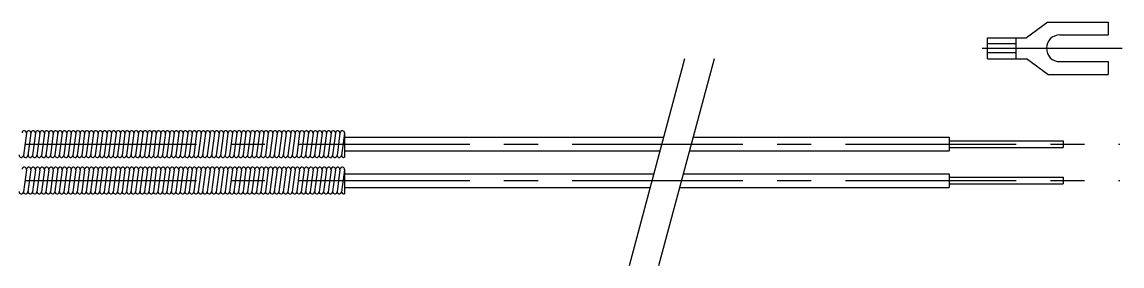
# Model space of a CAD drawing. Extents: x 54 to 350, y 204 to 271.
# Drawn here: x 252.9 to 349.5, y 249.4 to 270.9 of the extents above; entities that cross this region are included whole.
import ezdxf

# ---------------------------------------------------------------- set-up
doc = ezdxf.new("R2010")
doc.units = 0
doc.header["$LTSCALE"] = 12
doc.linetypes.add('CENTER', pattern=[2, 1.25, -0.25, 0.25, -0.25])
doc.linetypes.add('PHANTOM', pattern=[15, 7.5, -1.5, 1.5, -1.5, 1.5, -1.5])
doc.layers.get('0').update_dxf_attribs({"linetype": 'CONTINUOUS'})
doc.layers.add('CENTER', color=1, linetype='CENTER')

msp = doc.modelspace()

# ---------------------------------------------------------------- linework, layer by layer
at = {"color": 7, "linetype": 'CONTINUOUS'}
for p, q in [((343.01, 270.861), (341.128, 269.472)), ((343.01, 270.861), (348.309, 270.861)), ((348.309, 270.861), (348.309, 269.724)), ((344.047, 269.724), (348.309, 269.724)), ((337.712, 269.472), (341.128, 269.472)), ((337.712, 267.634), (337.712, 269.472)), ((340.182, 268.94), (337.712, 268.94)), ((340.182, 269.472), (340.182, 267.634)), ((340.182, 268.166), (337.712, 268.166)), ((337.712, 267.634), (341.128, 267.634)), ((343.01, 266.245), (341.128, 267.634)), ((344.047, 267.382), (348.309, 267.382)), ((348.309, 267.382), (348.309, 266.245)), ((343.01, 266.245), (348.309, 266.245)), ((253.28, 261.091), (253.02, 259.141)), ((253.673, 261.091), (253.413, 259.141)), ((254.067, 261.091), (253.807, 259.141)), ((254.46, 261.091), (254.2, 259.141)), ((254.854, 261.091), (254.594, 259.141)), ((255.247, 261.091), (254.987, 259.141)), ((255.64, 261.091), (255.38, 259.141)), ((256.041, 261.143), (255.781, 259.193)), ((256.427, 261.091), (256.167, 259.141)), ((256.821, 261.091), (256.561, 259.141)), ((257.214, 261.091), (256.954, 259.141)), ((257.608, 261.091), (257.348, 259.141)), ((258.001, 261.091), (257.741, 259.141)), ((258.395, 261.091), (258.135, 259.141)), ((258.788, 261.091), (258.528, 259.141)), ((259.182, 261.091), (258.922, 259.141)), ((259.575, 261.091), (259.315, 259.141)), ((259.968, 261.091), (259.708, 259.141)), ((260.362, 261.091), (260.102, 259.141)), ((260.755, 261.091), (260.495, 259.141)), ((261.149, 261.091), (260.889, 259.141)), ((261.542, 261.091), (261.282, 259.141)), ((261.936, 261.091), (261.676, 259.141)), ((262.329, 261.091), (262.069, 259.141)), ((262.329, 261.091), (262.069, 259.141)), ((262.723, 261.091), (262.463, 259.141)), ((263.116, 261.091), (262.856, 259.141)), ((263.51, 261.091), (263.25, 259.141)), ((263.903, 261.091), (263.643, 259.141)), ((264.296, 261.091), (264.036, 259.141)), ((264.69, 261.091), (264.43, 259.141)), ((265.083, 261.091), (264.823, 259.141)), ((265.484, 261.143), (265.224, 259.193)), ((265.87, 261.091), (265.61, 259.141)), ((266.264, 261.091), (266.004, 259.141)), ((266.657, 261.091), (266.397, 259.141)), ((267.051, 261.091), (266.791, 259.141)), ((267.444, 261.091), (267.184, 259.141)), ((267.837, 261.091), (267.577, 259.141)), ((268.231, 261.091), (267.971, 259.141)), ((268.624, 261.091), (268.364, 259.141)), ((269.018, 261.091), (268.758, 259.141)), ((269.411, 261.091), (269.151, 259.141)), ((269.805, 261.091), (269.545, 259.141)), ((270.198, 261.091), (269.938, 259.141)), ((270.592, 261.091), (270.332, 259.141)), ((270.985, 261.091), (270.725, 259.141)), ((271.379, 261.091), (271.119, 259.141)), ((271.772, 261.091), (271.512, 259.141)), ((272.165, 261.091), (271.905, 259.141)), ((272.566, 261.143), (272.306, 259.193)), ((272.952, 261.091), (272.692, 259.141)), ((273.346, 261.091), (273.086, 259.141)), ((273.739, 261.091), (273.479, 259.141)), ((274.133, 261.091), (273.873, 259.141)), ((274.526, 261.091), (274.266, 259.141)), ((274.92, 261.091), (274.66, 259.141)), ((275.313, 261.091), (275.053, 259.141)), ((275.707, 261.091), (275.447, 259.141)), ((276.1, 261.091), (275.84, 259.141)), ((276.493, 261.091), (276.233, 259.141)), ((276.887, 261.091), (276.627, 259.141)), ((277.28, 261.091), (277.02, 259.141)), ((277.674, 261.091), (277.414, 259.141)), ((278.067, 261.091), (277.807, 259.141)), ((278.461, 261.091), (278.201, 259.141)), ((278.461, 261.091), (278.201, 259.141)), ((278.854, 261.091), (278.594, 259.141)), ((278.854, 261.091), (278.594, 259.141)), ((279.248, 261.091), (278.988, 259.141)), ((279.641, 261.091), (279.381, 259.141)), ((280.034, 261.091), (279.774, 259.141)), ((280.428, 261.091), (280.168, 259.141)), ((280.821, 261.091), (280.561, 259.141)), ((281.215, 261.091), (280.955, 259.141)), ((281.222, 261.143), (281.223, 258.984)), ((281.223, 260.742), (309.25, 260.742)), ((311.838, 260.742), (334.338, 260.742)), ((334.338, 260.742), (334.338, 259.542)), ((334.338, 260.442), (344.338, 260.442)), ((344.338, 260.442), (344.338, 259.842)), ((281.223, 259.542), (308.928, 259.542)), ((311.516, 259.542), (334.338, 259.542)), ((334.338, 259.842), (344.338, 259.842)), ((253.28, 257.891), (253.02, 255.941)), ((253.673, 257.891), (253.413, 255.941)), ((254.067, 257.891), (253.807, 255.941)), ((254.46, 257.891), (254.2, 255.941)), ((254.854, 257.891), (254.594, 255.941)), ((255.247, 257.891), (254.987, 255.941)), ((255.64, 257.891), (255.38, 255.941)), ((256.041, 257.943), (255.781, 255.993)), ((256.427, 257.891), (256.167, 255.941)), ((256.821, 257.891), (256.561, 255.941)), ((257.214, 257.891), (256.954, 255.941)), ((257.608, 257.891), (257.348, 255.941)), ((258.001, 257.891), (257.741, 255.941)), ((258.395, 257.891), (258.135, 255.941)), ((258.788, 257.891), (258.528, 255.941)), ((259.182, 257.891), (258.922, 255.941)), ((259.575, 257.891), (259.315, 255.941)), ((259.968, 257.891), (259.708, 255.941)), ((260.362, 257.891), (260.102, 255.941)), ((260.362, 257.891), (260.102, 255.941)), ((260.755, 257.891), (260.495, 255.941)), ((261.149, 257.891), (260.889, 255.941)), ((261.542, 257.891), (261.282, 255.941)), ((261.936, 257.891), (261.676, 255.941)), ((261.936, 257.891), (261.676, 255.941)), ((262.329, 257.891), (262.069, 255.941)), ((262.329, 257.891), (262.069, 255.941)), ((262.723, 257.891), (262.463, 255.941)), ((263.116, 257.891), (262.856, 255.941)), ((263.51, 257.891), (263.25, 255.941)), ((263.903, 257.891), (263.643, 255.941)), ((264.296, 257.891), (264.036, 255.941)), ((264.69, 257.891), (264.43, 255.941)), ((265.083, 257.891), (264.823, 255.941)), ((265.484, 257.943), (265.224, 255.993)), ((265.87, 257.891), (265.61, 255.941)), ((266.264, 257.891), (266.004, 255.941)), ((266.657, 257.891), (266.397, 255.941)), ((267.051, 257.891), (266.791, 255.941)), ((267.444, 257.891), (267.184, 255.941)), ((267.837, 257.891), (267.577, 255.941)), ((268.231, 257.891), (267.971, 255.941)), ((268.624, 257.891), (268.364, 255.941)), ((269.018, 257.891), (268.758, 255.941)), ((269.411, 257.891), (269.151, 255.941)), ((269.805, 257.891), (269.545, 255.941)), ((270.198, 257.891), (269.938, 255.941)), ((270.592, 257.891), (270.332, 255.941)), ((270.985, 257.891), (270.725, 255.941)), ((271.379, 257.891), (271.119, 255.941)), ((271.772, 257.891), (271.512, 255.941)), ((272.165, 257.891), (271.905, 255.941)), ((272.566, 257.943), (272.306, 255.993)), ((272.952, 257.891), (272.692, 255.941)), ((273.346, 257.891), (273.086, 255.941)), ((273.739, 257.891), (273.479, 255.941)), ((274.133, 257.891), (273.873, 255.941)), ((274.526, 257.891), (274.266, 255.941)), ((274.92, 257.891), (274.66, 255.941)), ((275.313, 257.891), (275.053, 255.941)), ((275.707, 257.891), (275.447, 255.941)), ((276.1, 257.891), (275.84, 255.941)), ((276.493, 257.891), (276.233, 255.941)), ((276.887, 257.891), (276.627, 255.941)), ((276.887, 257.891), (276.627, 255.941)), ((277.28, 257.891), (277.02, 255.941)), ((277.674, 257.891), (277.414, 255.941)), ((278.067, 257.891), (277.807, 255.941)), ((278.461, 257.891), (278.201, 255.941)), ((278.461, 257.891), (278.201, 255.941)), ((278.854, 257.891), (278.594, 255.941)), ((278.854, 257.891), (278.594, 255.941)), ((279.248, 257.891), (278.988, 255.941)), ((279.641, 257.891), (279.381, 255.941)), ((280.034, 257.891), (279.774, 255.941)), ((280.428, 257.891), (280.168, 255.941)), ((280.821, 257.891), (280.561, 255.941)), ((281.215, 257.891), (280.955, 255.941)), ((281.215, 257.891), (280.955, 255.941)), ((281.223, 257.943), (281.223, 255.784)), ((281.223, 257.542), (308.392, 257.542)), ((310.98, 257.542), (334.338, 257.542)), ((334.338, 257.542), (334.338, 256.342)), ((334.338, 257.242), (344.338, 257.242)), ((344.338, 257.242), (344.338, 256.642)), ((281.223, 256.342), (308.071, 256.342)), ((310.659, 256.342), (334.338, 256.342)), ((334.338, 256.642), (344.338, 256.642))]:
    msp.add_line(p, q, dxfattribs=at)
at = {"color": 3, "linetype": 'PHANTOM'}
for p, q in [((311.098, 267.642), (306.222, 249.442)), ((313.687, 267.642), (308.81, 249.442))]:
    msp.add_line(p, q, dxfattribs=at)
at = {"color": 7, "linetype": 'CONTINUOUS'}
for centre, radius, start, end in [((344.047, 268.553), 1.171, 90, 270), ((253.086, 261.117), 0.195, 352.40536, 172.40536), ((253.48, 261.117), 0.195, 352.40536, 172.40536), ((253.873, 261.117), 0.195, 352.40536, 172.40536), ((254.267, 261.117), 0.195, 352.40536, 172.40536), ((254.66, 261.117), 0.195, 352.40536, 172.40536), ((255.054, 261.117), 0.195, 352.40536, 172.40536), ((255.447, 261.117), 0.195, 352.40536, 172.40536), ((255.841, 261.117), 0.195, 352.40536, 172.40536), ((256.234, 261.117), 0.195, 352.40536, 172.40536), ((256.628, 261.117), 0.195, 352.40536, 172.40536), ((257.021, 261.117), 0.195, 352.40536, 172.40536), ((257.414, 261.117), 0.195, 352.40536, 172.40536), ((257.808, 261.117), 0.195, 352.40536, 172.40536), ((258.201, 261.117), 0.195, 352.40536, 172.40536), ((258.595, 261.117), 0.195, 352.40536, 172.40536), ((258.988, 261.117), 0.195, 352.40536, 172.40536), ((259.382, 261.117), 0.195, 352.40536, 172.40536), ((259.775, 261.117), 0.195, 352.40536, 172.40536), ((260.169, 261.117), 0.195, 352.40536, 172.40536), ((260.562, 261.117), 0.195, 352.40536, 172.40536), ((260.956, 261.117), 0.195, 352.40536, 172.40536), ((261.349, 261.117), 0.195, 352.40536, 172.40536), ((261.742, 261.117), 0.195, 352.40536, 172.40536), ((262.136, 261.117), 0.195, 352.40536, 172.40536), ((262.136, 261.117), 0.195, 352.40536, 172.40536), ((262.529, 261.117), 0.195, 352.40536, 172.40536), ((262.923, 261.117), 0.195, 352.40536, 172.40536), ((263.316, 261.117), 0.195, 352.40536, 172.40536), ((263.71, 261.117), 0.195, 352.40536, 172.40536), ((264.103, 261.117), 0.195, 352.40536, 172.40536), ((264.497, 261.117), 0.195, 352.40536, 172.40536), ((264.89, 261.117), 0.195, 352.40536, 172.40536), ((265.283, 261.117), 0.195, 352.40536, 172.40536), ((265.677, 261.117), 0.195, 352.40536, 172.40536), ((266.07, 261.117), 0.195, 352.40536, 172.40536), ((266.464, 261.117), 0.195, 352.40536, 172.40536), ((266.857, 261.117), 0.195, 352.40536, 172.40536), ((267.251, 261.117), 0.195, 352.40536, 172.40536), ((267.644, 261.117), 0.195, 352.40536, 172.40536), ((268.038, 261.117), 0.195, 352.40536, 172.40536), ((268.431, 261.117), 0.195, 352.40536, 172.40536), ((268.825, 261.117), 0.195, 352.40536, 172.40536), ((269.218, 261.117), 0.195, 352.40536, 172.40536), ((269.611, 261.117), 0.195, 352.40536, 172.40536), ((270.005, 261.117), 0.195, 352.40536, 172.40536), ((270.398, 261.117), 0.195, 352.40536, 172.40536), ((270.792, 261.117), 0.195, 352.40536, 172.40536), ((271.185, 261.117), 0.195, 352.40536, 172.40536), ((271.579, 261.117), 0.195, 352.40536, 172.40536), ((271.972, 261.117), 0.195, 352.40536, 172.40536), ((272.366, 261.117), 0.195, 352.40536, 172.40536), ((272.759, 261.117), 0.195, 352.40536, 172.40536), ((273.153, 261.117), 0.195, 352.40536, 172.40536), ((273.546, 261.117), 0.195, 352.40536, 172.40536), ((273.939, 261.117), 0.195, 352.40536, 172.40536), ((274.333, 261.117), 0.195, 352.40536, 172.40536), ((274.726, 261.117), 0.195, 352.40536, 172.40536), ((275.12, 261.117), 0.195, 352.40536, 172.40536), ((275.513, 261.117), 0.195, 352.40536, 172.40536), ((275.907, 261.117), 0.195, 352.40536, 172.40536), ((276.3, 261.117), 0.195, 352.40536, 172.40536), ((276.694, 261.117), 0.195, 352.40536, 172.40536), ((277.087, 261.117), 0.195, 352.40536, 172.40536), ((277.48, 261.117), 0.195, 352.40536, 172.40536), ((277.874, 261.117), 0.195, 352.40536, 172.40536), ((278.267, 261.117), 0.195, 352.40536, 172.40536), ((278.661, 261.117), 0.195, 352.40536, 172.40536), ((278.661, 261.117), 0.195, 352.40536, 172.40536), ((279.054, 261.117), 0.195, 352.40536, 172.40536), ((279.448, 261.117), 0.195, 352.40536, 172.40536), ((279.841, 261.117), 0.195, 352.40536, 172.40536), ((280.235, 261.117), 0.195, 352.40536, 172.40536), ((280.628, 261.117), 0.195, 352.40536, 172.40536), ((281.022, 261.117), 0.195, 352.40536, 172.40536), ((281.415, 261.117), 0.195, 169.92747, 172.40536), ((252.826, 259.167), 0.195, 172.40536, 352.40536), ((253.22, 259.167), 0.195, 172.40536, 352.40536), ((253.613, 259.167), 0.195, 172.40536, 352.40536), ((254.007, 259.167), 0.195, 172.40536, 352.40536), ((254.4, 259.167), 0.195, 172.40536, 352.40536), ((254.794, 259.167), 0.195, 172.40536, 352.40536), ((255.187, 259.167), 0.195, 172.40536, 352.40536), ((255.581, 259.167), 0.195, 172.40536, 352.40536), ((255.974, 259.167), 0.195, 172.40536, 352.40536), ((256.368, 259.167), 0.195, 172.40536, 352.40536), ((256.761, 259.167), 0.195, 172.40536, 352.40536), ((257.154, 259.167), 0.195, 172.40536, 352.40536), ((257.548, 259.167), 0.195, 172.40536, 352.40536), ((257.941, 259.167), 0.195, 172.40536, 352.40536), ((258.335, 259.167), 0.195, 172.40536, 352.40536), ((258.728, 259.167), 0.195, 172.40536, 352.40536), ((259.122, 259.167), 0.195, 172.40536, 352.40536), ((259.515, 259.167), 0.195, 172.40536, 352.40536), ((259.909, 259.167), 0.195, 172.40536, 352.40536), ((260.302, 259.167), 0.195, 172.40536, 352.40536), ((260.696, 259.167), 0.195, 172.40536, 352.40536), ((261.089, 259.167), 0.195, 172.40536, 352.40536), ((261.482, 259.167), 0.195, 172.40536, 352.40536), ((261.876, 259.167), 0.195, 172.40536, 352.40536), ((261.876, 259.167), 0.195, 172.40536, 352.40536), ((262.269, 259.167), 0.195, 172.40536, 352.40536), ((262.663, 259.167), 0.195, 172.40536, 352.40536), ((263.056, 259.167), 0.195, 172.40536, 352.40536), ((263.45, 259.167), 0.195, 172.40536, 352.40536), ((263.843, 259.167), 0.195, 172.40536, 352.40536), ((264.237, 259.167), 0.195, 172.40536, 352.40536), ((264.63, 259.167), 0.195, 172.40536, 352.40536), ((265.023, 259.167), 0.195, 172.40536, 352.40536), ((265.417, 259.167), 0.195, 172.40536, 352.40536), ((265.81, 259.167), 0.195, 172.40536, 352.40536), ((266.204, 259.167), 0.195, 172.40536, 352.40536), ((266.597, 259.167), 0.195, 172.40536, 352.40536), ((266.991, 259.167), 0.195, 172.40536, 352.40536), ((267.384, 259.167), 0.195, 172.40536, 352.40536), ((267.778, 259.167), 0.195, 172.40536, 352.40536), ((268.171, 259.167), 0.195, 172.40536, 352.40536), ((268.565, 259.167), 0.195, 172.40536, 352.40536), ((268.958, 259.167), 0.195, 172.40536, 352.40536), ((269.351, 259.167), 0.195, 172.40536, 352.40536), ((269.745, 259.167), 0.195, 172.40536, 352.40536), ((270.138, 259.167), 0.195, 172.40536, 352.40536), ((270.532, 259.167), 0.195, 172.40536, 352.40536), ((270.925, 259.167), 0.195, 172.40536, 352.40536), ((271.319, 259.167), 0.195, 172.40536, 352.40536), ((271.712, 259.167), 0.195, 172.40536, 352.40536), ((272.106, 259.167), 0.195, 172.40536, 352.40536), ((272.499, 259.167), 0.195, 172.40536, 352.40536), ((272.893, 259.167), 0.195, 172.40536, 352.40536), ((273.286, 259.167), 0.195, 172.40536, 352.40536), ((273.679, 259.167), 0.195, 172.40536, 352.40536), ((274.073, 259.167), 0.195, 172.40536, 352.40536), ((274.466, 259.167), 0.195, 172.40536, 352.40536), ((274.86, 259.167), 0.195, 172.40536, 352.40536), ((275.253, 259.167), 0.195, 172.40536, 352.40536), ((275.647, 259.167), 0.195, 172.40536, 352.40536), ((276.04, 259.167), 0.195, 172.40536, 352.40536), ((276.434, 259.167), 0.195, 172.40536, 352.40536), ((276.827, 259.167), 0.195, 172.40536, 352.40536), ((277.22, 259.167), 0.195, 172.40536, 352.40536), ((277.614, 259.167), 0.195, 172.40536, 352.40536), ((278.007, 259.167), 0.195, 172.40536, 352.40536), ((278.401, 259.167), 0.195, 172.40536, 352.40536), ((278.401, 259.167), 0.195, 172.40536, 352.40536), ((278.794, 259.167), 0.195, 172.40536, 352.40536), ((279.188, 259.167), 0.195, 172.40536, 352.40536), ((279.581, 259.167), 0.195, 172.40536, 352.40536), ((279.975, 259.167), 0.195, 172.40536, 352.40536), ((280.368, 259.167), 0.195, 172.40536, 352.40536), ((280.762, 259.167), 0.195, 172.40536, 352.40536), ((281.155, 259.167), 0.195, 172.40536, 290.41065), ((253.086, 257.917), 0.195, 352.40536, 172.40536), ((253.48, 257.917), 0.195, 352.40536, 172.40536), ((253.873, 257.917), 0.195, 352.40536, 172.40536), ((254.267, 257.917), 0.195, 352.40536, 172.40536), ((254.66, 257.917), 0.195, 352.40536, 172.40536), ((255.054, 257.917), 0.195, 352.40536, 172.40536), ((255.447, 257.917), 0.195, 352.40536, 172.40536), ((255.841, 257.917), 0.195, 352.40536, 172.40536), ((256.234, 257.917), 0.195, 352.40536, 172.40536), ((256.628, 257.917), 0.195, 352.40536, 172.40536), ((257.021, 257.917), 0.195, 352.40536, 172.40536), ((257.414, 257.917), 0.195, 352.40536, 172.40536), ((257.808, 257.917), 0.195, 352.40536, 172.40536), ((258.201, 257.917), 0.195, 352.40536, 172.40536), ((258.595, 257.917), 0.195, 352.40536, 172.40536), ((258.988, 257.917), 0.195, 352.40536, 172.40536), ((259.382, 257.917), 0.195, 352.40536, 172.40536), ((259.775, 257.917), 0.195, 352.40536, 172.40536), ((260.169, 257.917), 0.195, 352.40536, 172.40536), ((260.169, 257.917), 0.195, 352.40536, 172.40536), ((260.562, 257.917), 0.195, 352.40536, 172.40536), ((260.956, 257.917), 0.195, 352.40536, 172.40536), ((261.349, 257.917), 0.195, 352.40536, 172.40536), ((261.742, 257.917), 0.195, 352.40536, 172.40536), ((261.742, 257.917), 0.195, 352.40536, 172.40536), ((262.136, 257.917), 0.195, 352.40536, 172.40536), ((262.136, 257.917), 0.195, 352.40536, 172.40536), ((262.529, 257.917), 0.195, 352.40536, 172.40536), ((262.923, 257.917), 0.195, 352.40536, 172.40536), ((263.316, 257.917), 0.195, 352.40536, 172.40536), ((263.71, 257.917), 0.195, 352.40536, 172.40536), ((264.103, 257.917), 0.195, 352.40536, 172.40536), ((264.497, 257.917), 0.195, 352.40536, 172.40536), ((264.89, 257.917), 0.195, 352.40536, 172.40536), ((265.283, 257.917), 0.195, 352.40536, 172.40536), ((265.677, 257.917), 0.195, 352.40536, 172.40536), ((266.07, 257.917), 0.195, 352.40536, 172.40536), ((266.464, 257.917), 0.195, 352.40536, 172.40536), ((266.857, 257.917), 0.195, 352.40536, 172.40536), ((267.251, 257.917), 0.195, 352.40536, 172.40536), ((267.644, 257.917), 0.195, 352.40536, 172.40536), ((268.038, 257.917), 0.195, 352.40536, 172.40536), ((268.431, 257.917), 0.195, 352.40536, 172.40536), ((268.825, 257.917), 0.195, 352.40536, 172.40536), ((269.218, 257.917), 0.195, 352.40536, 172.40536), ((269.611, 257.917), 0.195, 352.40536, 172.40536), ((270.005, 257.917), 0.195, 352.40536, 172.40536), ((270.398, 257.917), 0.195, 352.40536, 172.40536), ((270.792, 257.917), 0.195, 352.40536, 172.40536), ((271.185, 257.917), 0.195, 352.40536, 172.40536), ((271.579, 257.917), 0.195, 352.40536, 172.40536), ((271.972, 257.917), 0.195, 352.40536, 172.40536), ((272.366, 257.917), 0.195, 352.40536, 172.40536), ((272.759, 257.917), 0.195, 352.40536, 172.40536), ((273.153, 257.917), 0.195, 352.40536, 172.40536), ((273.546, 257.917), 0.195, 352.40536, 172.40536), ((273.939, 257.917), 0.195, 352.40536, 172.40536), ((274.333, 257.917), 0.195, 352.40536, 172.40536), ((274.726, 257.917), 0.195, 352.40536, 172.40536), ((275.12, 257.917), 0.195, 352.40536, 172.40536), ((275.513, 257.917), 0.195, 352.40536, 172.40536), ((275.907, 257.917), 0.195, 352.40536, 172.40536), ((276.3, 257.917), 0.195, 352.40536, 172.40536), ((276.694, 257.917), 0.195, 352.40536, 172.40536), ((276.694, 257.917), 0.195, 352.40536, 172.40536), ((277.087, 257.917), 0.195, 352.40536, 172.40536), ((277.48, 257.917), 0.195, 352.40536, 172.40536), ((277.874, 257.917), 0.195, 352.40536, 172.40536), ((278.267, 257.917), 0.195, 352.40536, 172.40536), ((278.661, 257.917), 0.195, 352.40536, 172.40536), ((278.661, 257.917), 0.195, 352.40536, 172.40536), ((279.054, 257.917), 0.195, 352.40536, 172.40536), ((279.448, 257.917), 0.195, 352.40536, 172.40536), ((279.841, 257.917), 0.195, 352.40536, 172.40536), ((280.235, 257.917), 0.195, 352.40536, 172.40536), ((280.628, 257.917), 0.195, 352.40536, 172.40536), ((281.022, 257.917), 0.195, 352.40536, 172.40536), ((281.022, 257.917), 0.195, 352.40536, 172.40536), ((252.826, 255.967), 0.195, 172.40536, 352.40536), ((253.22, 255.967), 0.195, 172.40536, 352.40536), ((253.613, 255.967), 0.195, 172.40536, 352.40536), ((254.007, 255.967), 0.195, 172.40536, 352.40536), ((254.4, 255.967), 0.195, 172.40536, 352.40536), ((254.794, 255.967), 0.195, 172.40536, 352.40536), ((255.187, 255.967), 0.195, 172.40536, 352.40536), ((255.581, 255.967), 0.195, 172.40536, 352.40536), ((255.974, 255.967), 0.195, 172.40536, 352.40536), ((256.368, 255.967), 0.195, 172.40536, 352.40536), ((256.761, 255.967), 0.195, 172.40536, 352.40536), ((257.154, 255.967), 0.195, 172.40536, 352.40536), ((257.548, 255.967), 0.195, 172.40536, 352.40536), ((257.941, 255.967), 0.195, 172.40536, 352.40536), ((258.335, 255.967), 0.195, 172.40536, 352.40536), ((258.728, 255.967), 0.195, 172.40536, 352.40536), ((259.122, 255.967), 0.195, 172.40536, 352.40536), ((259.515, 255.967), 0.195, 172.40536, 352.40536), ((259.909, 255.967), 0.195, 172.40536, 352.40536), ((259.909, 255.967), 0.195, 172.40536, 352.40536), ((260.302, 255.967), 0.195, 172.40536, 352.40536), ((260.696, 255.967), 0.195, 172.40536, 352.40536), ((261.089, 255.967), 0.195, 172.40536, 352.40536), ((261.482, 255.967), 0.195, 172.40536, 352.40536), ((261.482, 255.967), 0.195, 172.40536, 352.40536), ((261.876, 255.967), 0.195, 172.40536, 352.40536), ((261.876, 255.967), 0.195, 172.40536, 352.40536), ((262.269, 255.967), 0.195, 172.40536, 352.40536), ((262.663, 255.967), 0.195, 172.40536, 352.40536), ((263.056, 255.967), 0.195, 172.40536, 352.40536), ((263.45, 255.967), 0.195, 172.40536, 352.40536), ((263.843, 255.967), 0.195, 172.40536, 352.40536), ((264.237, 255.967), 0.195, 172.40536, 352.40536), ((264.63, 255.967), 0.195, 172.40536, 352.40536), ((265.023, 255.967), 0.195, 172.40536, 352.40536), ((265.417, 255.967), 0.195, 172.40536, 352.40536), ((265.81, 255.967), 0.195, 172.40536, 352.40536), ((266.204, 255.967), 0.195, 172.40536, 352.40536), ((266.597, 255.967), 0.195, 172.40536, 352.40536), ((266.991, 255.967), 0.195, 172.40536, 352.40536), ((267.384, 255.967), 0.195, 172.40536, 352.40536), ((267.778, 255.967), 0.195, 172.40536, 352.40536), ((268.171, 255.967), 0.195, 172.40536, 352.40536), ((268.565, 255.967), 0.195, 172.40536, 352.40536), ((268.958, 255.967), 0.195, 172.40536, 352.40536), ((269.351, 255.967), 0.195, 172.40536, 352.40536), ((269.745, 255.967), 0.195, 172.40536, 352.40536), ((270.138, 255.967), 0.195, 172.40536, 352.40536), ((270.532, 255.967), 0.195, 172.40536, 352.40536), ((270.925, 255.967), 0.195, 172.40536, 352.40536), ((271.319, 255.967), 0.195, 172.40536, 352.40536), ((271.712, 255.967), 0.195, 172.40536, 352.40536), ((272.106, 255.967), 0.195, 172.40536, 352.40536), ((272.499, 255.967), 0.195, 172.40536, 352.40536), ((272.893, 255.967), 0.195, 172.40536, 352.40536), ((273.286, 255.967), 0.195, 172.40536, 352.40536), ((273.679, 255.967), 0.195, 172.40536, 352.40536), ((274.073, 255.967), 0.195, 172.40536, 352.40536), ((274.466, 255.967), 0.195, 172.40536, 352.40536), ((274.86, 255.967), 0.195, 172.40536, 352.40536), ((275.253, 255.967), 0.195, 172.40536, 352.40536), ((275.647, 255.967), 0.195, 172.40536, 352.40536), ((276.04, 255.967), 0.195, 172.40536, 352.40536), ((276.434, 255.967), 0.195, 172.40536, 352.40536), ((276.434, 255.967), 0.195, 172.40536, 352.40536), ((276.827, 255.967), 0.195, 172.40536, 352.40536), ((277.22, 255.967), 0.195, 172.40536, 352.40536), ((277.614, 255.967), 0.195, 172.40536, 352.40536), ((278.007, 255.967), 0.195, 172.40536, 352.40536), ((278.401, 255.967), 0.195, 172.40536, 352.40536), ((278.401, 255.967), 0.195, 172.40536, 352.40536), ((278.794, 255.967), 0.195, 172.40536, 352.40536), ((279.188, 255.967), 0.195, 172.40536, 352.40536), ((279.581, 255.967), 0.195, 172.40536, 352.40536), ((279.975, 255.967), 0.195, 172.40536, 352.40536), ((280.368, 255.967), 0.195, 172.40536, 352.40536), ((280.762, 255.967), 0.195, 172.40536, 352.40536), ((280.762, 255.967), 0.195, 172.40536, 352.40536), ((281.155, 255.967), 0.195, 172.40536, 290.41065), ((281.155, 255.967), 0.195, 172.40536, 290.41065)]:
    msp.add_arc(centre, radius, start, end, dxfattribs=at)
at = {"layer": 'CENTER', "color": 1, "linetype": 'CENTER'}
msp.add_line((337.231, 268.553), (349.517, 268.553), dxfattribs=at)
at = {"layer": 'CENTER', "color": 1}
for p, q in [((181.223, 260.142), (349.338, 260.142)), ((181.223, 256.942), (349.338, 256.942))]:
    msp.add_line(p, q, dxfattribs=at)

doc.saveas('drawing.dxf')
